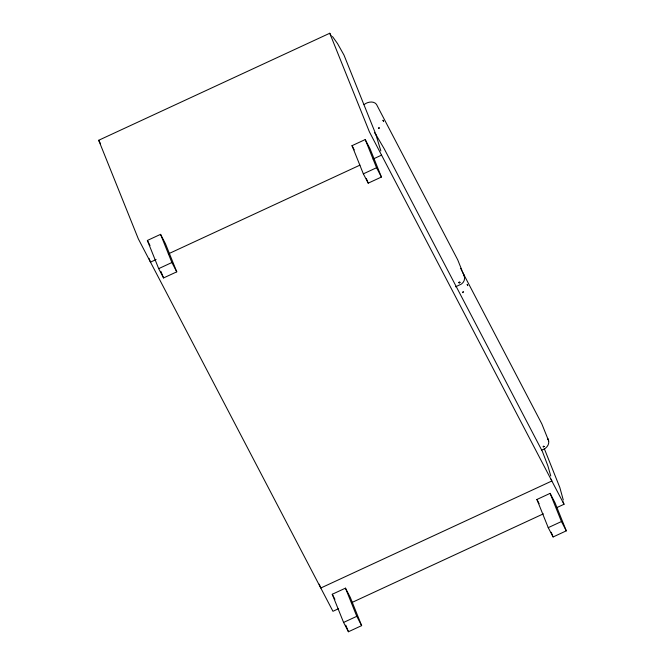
<?xml version="1.0" encoding="UTF-8"?>
<svg xmlns="http://www.w3.org/2000/svg" width="665" height="665" viewBox="0 0 665 665"><rect width="100%" height="100%" fill="white"/><g stroke="black" fill="none" stroke-linecap="round" stroke-linejoin="round"><path stroke-width="1" d="M461.527 283.93C464.536 281.977 465.575 277.604 463.571 274.57L463.887 275.185M379.067 127.68L378.435 128.013L378.784 128.586L379.366 128.279L379.108 127.771M463.206 291.785L462.574 292.11L462.915 292.691L463.372 291.802M460.928 284.296L455.5 286.823M338.585 608.683L332.949 611.293L138.328 238.868L98.694 140.273L329.757 33.25L331.162 35.935M364.079 104.613C367.936 101.404 375.467 100.382 377.429 106.192L457.711 259.816L463.871 275.194M147.364 240.464L160.564 234.354L165.435 243.664L176.757 271.835L163.557 277.945L158.686 268.635L147.364 240.464L150.016 245.543M352.026 145.677L365.226 139.559L370.089 148.869L381.419 177.04L368.211 183.158L363.348 173.848L352.026 145.677L354.237 149.908M156.125 259.533L150.489 262.143L148.952 258.319M168.336 253.88L359.956 165.128M373.107 159.043L381.56 155.128M158.686 268.635L171.894 262.525L160.564 234.354M363.348 173.848L376.556 167.73L365.226 139.559M541.51 450.055C546.472 449.099 550.886 443.48 547.711 438.667L548.027 439.282L541.85 423.921L462.05 271.212M332.251 594.269L345.459 588.151L350.322 597.461L361.644 625.632L348.443 631.75L343.581 622.44L332.251 594.269L334.911 599.348M536.913 499.482L550.113 493.363L554.984 502.674L566.306 530.845L553.105 536.963L548.234 527.653L536.913 499.482L539.124 503.713M351.735 602.59L543.355 513.846M556.505 507.752L564.02 504.269L562.881 501.452M343.581 622.44L356.781 616.322L345.459 588.151M548.234 527.653L561.443 521.535L550.113 493.363M376.407 135.444L374.52 132.726M332.483 36.525L337.521 43.566L344.005 55.12L375.816 134.255L380.829 150.922M460.546 268.444L460.953 269.034M376.29 135.269L384.204 148.761L542.382 451.435L547.935 466.015L550.753 475.982M564.02 504.269L369.399 131.845L329.757 33.25M376.556 167.73L381.419 177.04M561.443 521.535L566.306 530.845M171.894 262.525L176.757 271.835M356.781 616.322L361.644 625.632M98.694 140.273L100.565 143.856M461.294 269.633L461.568 270.298M544.294 448.634L559.83 487.512L563.288 500.072M551.102 479.116L551.85 480.995L320.788 588.018L319.25 584.186M551.219 532.266L553.105 536.963M366.324 178.461L368.211 183.158M345.8 625.175L348.443 631.75M160.913 271.378L163.557 277.945M548.326 439.914L548.675 441.252M464.187 275.809L464.544 277.155M459.931 282.326L459.141 283.041L458.784 282.367L459.557 282.841C460.67 281.071 457.537 282.933 459.931 282.326M544.061 446.423L543.28 447.138L543.263 446.306C545.258 447.113 541.717 445.808 544.061 446.423M383.605 121.562L383.015 120.282L383.605 121.562M467.47 284.994L467.154 284.387L467.744 285.659L467.429 285.044"/></g></svg>
